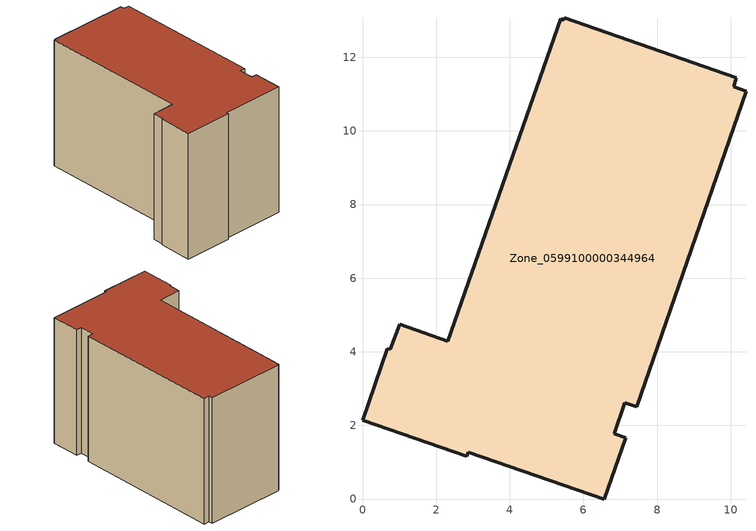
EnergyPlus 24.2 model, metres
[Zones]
Zone_0599100000344964
 floor ground (C_G): 0,2.14 0.68,4.08 0.76,4.07 1.01,4.74 2.32,4.29 5.39,13.04 5.46,13.01 5.48,13.07 10.15,11.44 10.09,11.2 10.42,11.07 7.45,2.51 7.13,2.62 6.84,1.77 7.15,1.66 6.57,0 2.87,1.27 2.83,1.16 z0
 wall outside (C_F): 0,2.14 2.83,1.16 2.87,1.27 6.57,0 7.15,1.66 6.84,1.77 7.13,2.62 7.45,2.51 10.42,11.07 10.09,11.2 10.15,11.44 5.48,13.07 5.46,13.01 5.39,13.04 2.32,4.29 1.01,4.74 0.76,4.07 0.68,4.08 0,2.14 z0:7.95
 roof outside (C_R): 0.68,4.08 0,2.14 2.83,1.16 2.87,1.27 6.57,0 7.15,1.66 6.84,1.77 7.13,2.62 7.45,2.51 10.42,11.07 10.09,11.2 10.15,11.44 5.48,13.07 5.46,13.01 5.39,13.04 2.32,4.29 1.01,4.74 0.76,4.07 z7.95
[BUILDING]
Pand.0599100000344964: North Axis=0; Terrain=City; Loads Convergence Tolerance Value=0.04; Temperature Convergence Tolerance Value=0.4; Solar Distribution=FullExterior; Maximum Number of Warmup Days=25; Minimum Number of Warmup Days=1
[Site:Location]
Rotterdam.The.Hague.AP_ZH_NLD Design_Conditions: Latitude=51.96; Longitude=4.45; Time Zone=1; Elevation=-4.5
[SITE:GROUNDTEMPERATURE:BUILDINGSURFACE]
18, 18, 18, 18, 18, 18, 18, 18, 18, 18, 18, 18
[MATERIAL] Thermal Absorptance=0.9; Solar Absorptance=0.7; Visible Absorptance=0.7
Name | Roughness | Thickness | Conductivity | Density | Specific Heat
G.TI.1992-2005 | MediumSmooth | 0.15 | 0.06 | 540 | 1210
F.TI.1992-2005 | Rough | 0.3 | 0.12 | 1920 | 840
R.TI.1992-2005 | MediumRough | 0.2 | 0.08 | 1500 | 1000
[CONSTRUCTION]
C_G: G.TI.1992-2005
C_F: F.TI.1992-2005
C_R: R.TI.1992-2005
[ZONE]
Zone_0599100000344964: Type=1; Multiplier=1; Ceiling Height=Autocalculate; Volume=Autocalculate; Floor Area=autocalculate; Part of Total Floor Area=Yes
[ZONEINFILTRATION:DESIGNFLOWRATE]
Infil_Zone_0599100000344964: Zone or ZoneList or Space or SpaceList=Zone_0599100000344964; Schedule=AlwaysOn; Design Flow Rate Calculation Method=Flow/Area; Flow Rate per Floor Area=0.0015; Constant Term Coefficient=1; Temperature Term Coefficient=0; Velocity Term Coefficient=0; Velocity Squared Term Coefficient=0
[HVACTEMPLATE:ZONE:IDEALLOADSAIRSYSTEM]
Zone_0599100000344964: Maximum Heating Supply Air Temperature=50; Minimum Cooling Supply Air Temperature=13; Maximum Heating Supply Air Humidity Ratio=0.0156; Minimum Cooling Supply Air Humidity Ratio=0.0077; Heating Limit=NoLimit; Cooling Limit=NoLimit; Dehumidification Control Type=ConstantSensibleHeatRatio; Cooling Sensible Heat Ratio=0.7; Dehumidification Setpoint=60; Humidification Control Type=None; Humidification Setpoint=30; Outdoor Air Method=None; Outdoor Air Flow Rate per Person=0.00944; Outdoor Air Flow Rate per Zone Floor Area=0; Outdoor Air Flow Rate per Zone=0; Demand Controlled Ventilation Type=None; Outdoor Air Economizer Type=NoEconomizer; Heat Recovery Type=None; Sensible Heat Recovery Effectiveness=0.7; Latent Heat Recovery Effectiveness=0.65
[ZONECONTROL:THERMOSTAT]
ThermostatControl_Zone_0599100000344964: Zone or ZoneList=Zone_0599100000344964; Control Type Schedule=DualSetpointControlType; Control 1=Thermostat_Zone_0599100000344964; Temperature Difference Between Cutout And Setpoint=0
[THERMOSTATSETPOINT:DUALSETPOINT]
Thermostat_Zone_0599100000344964: Heating Setpoint Temperature Schedule=HeatingSetpoint_Zone_0599100000344964; Cooling Setpoint Temperature Schedule=CoolingSetpoint_Zone_0599100000344964
[SCHEDULE:COMPACT]
HeatingSetpoint_Zone_0599100000344964: Through: 12/31, For: AllDays, Until: 24:00, 21
CoolingSetpoint_Zone_0599100000344964: Through: 12/31, For: AllDays, Until: 24:00, 24
DualSetpointControlType: Through: 12/31, For: AllDays, Until: 24:00, 4
AlwaysOn: Through: 12/31, For: AllDays, Until: 24:00, 1
